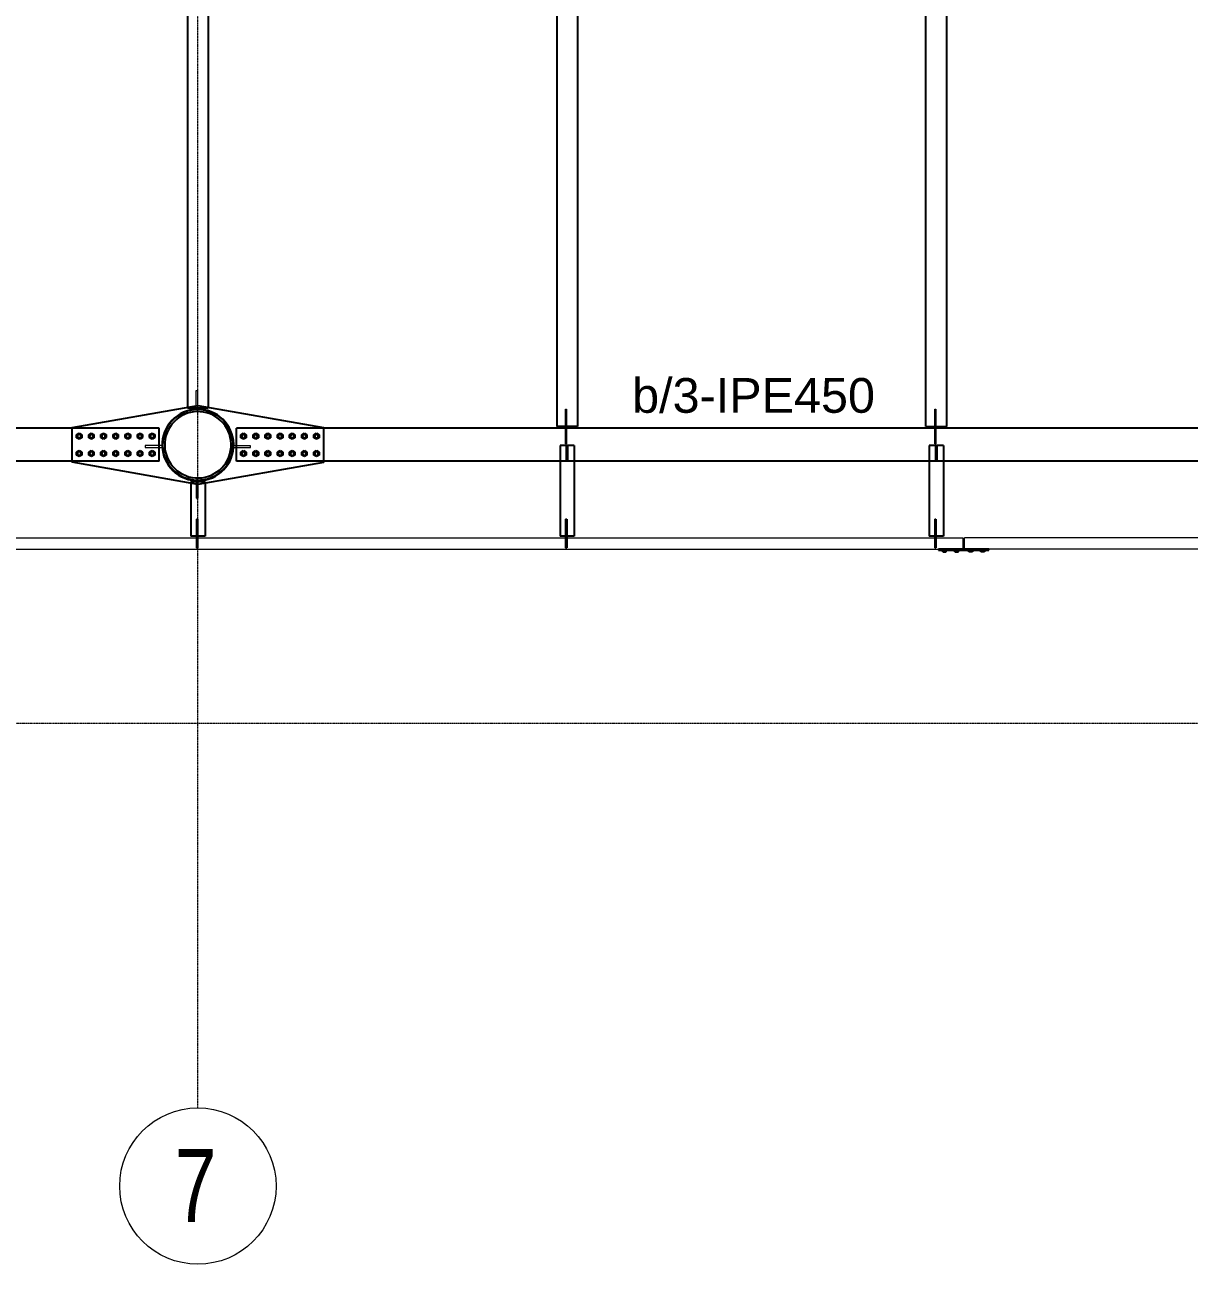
# Model space of a CAD drawing. Header units: millimetres. Extents: x -158 to 97215, y -53820 to 8373.
# Drawn here: x 15237 to 21939, y -53820 to -46683 of the extents above; entities that cross this region are included whole.
import ezdxf
from ezdxf.enums import TextEntityAlignment as Align

# ---------------------------------------------------------------- set-up
doc = ezdxf.new("R2010")
doc.units = ezdxf.units.MM
doc.header["$LTSCALE"] = 0.8
doc.linetypes.add('Grid Line', pattern=[3.33375, 1.905, -0.47625, 0.47625, -0.47625])
for name, color, linetype, lineweight in [('0-1', 7, 'Continuous', 5), ('E_COLUMNAS-1', 1, 'Continuous', 25), ('E_EJES', 8, 'Continuous', 9), ('E_EJES-1', 8, 'Grid Line', 9), ('E_TEXTO', 3, 'Continuous', 9), ('P-PLATINA', 6, 'Continuous', 15)]:
    doc.layers.add(name, color=color, linetype=linetype, lineweight=lineweight)
doc.layers.add('VIGAS', color=8, linetype='Continuous')
doc.styles.add('Swis721 LtCn BT', font='swisscl.ttf', dxfattribs={"height": 0.42})
doc.styles.add('VERDANA', font='arial.ttf')

# ---------------------------------------------------------------- blocks, each defined once
blk = doc.blocks.new('Grid - CNI_NOMBRE EJES-372759-_6_00m_N_E_-NIVEL-2 DOC')
at = {"layer": 'E_EJES'}
blk.add_circle((0, 0), 0.003, dxfattribs=at)

msp = doc.modelspace()

# ---------------------------------------------------------------- linework, layer by layer
at = {"color": 1, "linetype": 'Continuous'}
for centre, radius, start, end in [((15550.1, -49051.7), 11.5, 18.0268, 198.0268), ((15550.1, -49051.7), 11.5, 198.0268, 18.0268), ((15550.1, -49051.7), 10, 90.0268, 270.0268), ((15550.1, -49051.7), 10, 270.0268, 90.0268), ((15620.1, -49051.7), 11.5, 18.0268, 198.0268), ((15620.1, -49051.7), 11.5, 198.0268, 18.0268), ((15620.1, -49051.7), 10, 90.0268, 270.0268), ((15620.1, -49051.7), 10, 270.0268, 90.0268), ((15690.1, -49051.7), 11.5, 18.0268, 198.0268), ((15690.1, -49051.7), 11.5, 198.0268, 18.0268), ((15690.1, -49051.7), 10, 90.0268, 270.0268), ((15690.1, -49051.7), 10, 270.0268, 90.0268), ((15760.1, -49051.6), 11.5, 18.0268, 198.0268), ((15760.1, -49051.6), 11.5, 198.0268, 18.0268), ((15760.1, -49051.6), 10, 90.0268, 270.0268), ((15760.1, -49051.6), 10, 270.0268, 90.0268), ((15830.1, -49051.6), 11.5, 18.0268, 198.0268), ((15830.1, -49051.6), 11.5, 198.0268, 18.0268), ((15830.1, -49051.6), 10, 90.0268, 270.0268), ((15830.1, -49051.6), 10, 270.0268, 90.0268), ((15900.1, -49051.6), 11.5, 18.0268, 198.0268), ((15900.1, -49051.6), 11.5, 198.0268, 18.0268), ((15900.1, -49051.6), 10, 90.0268, 270.0268), ((15900.1, -49051.6), 10, 270.0268, 90.0268), ((15970.1, -49051.5), 11.5, 18.0268, 198.0268), ((15970.1, -49051.5), 11.5, 198.0268, 18.0268), ((15970.1, -49051.5), 10, 90.0268, 270.0268), ((15970.1, -49051.5), 10, 270.0268, 90.0268), ((16496.2, -49052.4), 11.5, 18.0268, 198.0268), ((16496.2, -49052.4), 11.5, 198.0268, 18.0268), ((16496.2, -49052.4), 10, 90.0268, 270.0268), ((16496.2, -49052.4), 10, 270.0268, 90.0268), ((16566.2, -49052.3), 11.5, 18.0268, 198.0268), ((16566.2, -49052.3), 11.5, 198.0268, 18.0268), ((16566.2, -49052.3), 10, 90.0268, 270.0268), ((16566.2, -49052.3), 10, 270.0268, 90.0268), ((16636.2, -49052.3), 11.5, 18.0268, 198.0268), ((16636.2, -49052.3), 11.5, 198.0268, 18.0268), ((16636.2, -49052.3), 10, 90.0268, 270.0268), ((16636.2, -49052.3), 10, 270.0268, 90.0268), ((16706.2, -49052.3), 11.5, 18.0268, 198.0268), ((16706.2, -49052.3), 11.5, 198.0268, 18.0268), ((16706.2, -49052.3), 10, 90.0268, 270.0268), ((16706.2, -49052.3), 10, 270.0268, 90.0268), ((16776.2, -49052.2), 11.5, 18.0268, 198.0268), ((16776.2, -49052.2), 11.5, 198.0268, 18.0268), ((16776.2, -49052.2), 10, 90.0268, 270.0268), ((16776.2, -49052.2), 10, 270.0268, 90.0268), ((16846.2, -49052.2), 11.5, 18.0268, 198.0268), ((16846.2, -49052.2), 11.5, 198.0268, 18.0268), ((16846.2, -49052.2), 10, 90.0268, 270.0268), ((16846.2, -49052.2), 10, 270.0268, 90.0268), ((16916.2, -49052.2), 11.5, 18.0268, 198.0268), ((16916.2, -49052.2), 11.5, 198.0268, 18.0268), ((16916.2, -49052.2), 10, 90.0268, 270.0268), ((16916.2, -49052.2), 10, 270.0268, 90.0268), ((15550.2, -49151.7), 11.5, 18.0268, 198.0268), ((15550.2, -49151.7), 11.5, 198.0268, 18.0268), ((15550.2, -49151.7), 10, 90.0268, 270.0268), ((15550.2, -49151.7), 10, 270.0268, 90.0268), ((15620.2, -49151.7), 11.5, 18.0268, 198.0268), ((15620.2, -49151.7), 11.5, 198.0268, 18.0268), ((15620.2, -49151.7), 10, 90.0268, 270.0268), ((15620.2, -49151.7), 10, 270.0268, 90.0268), ((15690.2, -49151.7), 11.5, 18.0268, 198.0268), ((15690.2, -49151.7), 11.5, 198.0268, 18.0268), ((15690.2, -49151.7), 10, 90.0268, 270.0268), ((15690.2, -49151.7), 10, 270.0268, 90.0268), ((15760.2, -49151.6), 11.5, 18.0268, 198.0268), ((15760.2, -49151.6), 11.5, 198.0268, 18.0268), ((15760.2, -49151.6), 10, 90.0268, 270.0268), ((15760.2, -49151.6), 10, 270.0268, 90.0268), ((15830.2, -49151.6), 11.5, 18.0268, 198.0268), ((15830.2, -49151.6), 11.5, 198.0268, 18.0268), ((15830.2, -49151.6), 10, 90.0268, 270.0268), ((15830.2, -49151.6), 10, 270.0268, 90.0268), ((15900.2, -49151.6), 11.5, 18.0268, 198.0268), ((15900.2, -49151.6), 11.5, 198.0268, 18.0268), ((15900.2, -49151.6), 10, 90.0268, 270.0268), ((15900.2, -49151.6), 10, 270.0268, 90.0268), ((15970.2, -49151.5), 11.5, 18.0268, 198.0268), ((15970.2, -49151.5), 11.5, 198.0268, 18.0268), ((15970.2, -49151.5), 10, 90.0268, 270.0268), ((15970.2, -49151.5), 10, 270.0268, 90.0268), ((16496.2, -49152.4), 11.5, 18.0268, 198.0268), ((16496.2, -49152.4), 11.5, 198.0268, 18.0268), ((16496.2, -49152.4), 10, 90.0268, 270.0268), ((16496.2, -49152.4), 10, 270.0268, 90.0268), ((16566.2, -49152.3), 11.5, 18.0268, 198.0268), ((16566.2, -49152.3), 11.5, 198.0268, 18.0268), ((16566.2, -49152.3), 10, 90.0268, 270.0268), ((16566.2, -49152.3), 10, 270.0268, 90.0268), ((16636.2, -49152.3), 11.5, 18.0268, 198.0268), ((16636.2, -49152.3), 11.5, 198.0268, 18.0268), ((16636.2, -49152.3), 10, 90.0268, 270.0268), ((16636.2, -49152.3), 10, 270.0268, 90.0268), ((16706.2, -49152.3), 11.5, 18.0268, 198.0268), ((16706.2, -49152.3), 11.5, 198.0268, 18.0268), ((16706.2, -49152.3), 10, 90.0268, 270.0268), ((16706.2, -49152.3), 10, 270.0268, 90.0268), ((16776.2, -49152.2), 11.5, 18.0268, 198.0268), ((16776.2, -49152.2), 11.5, 198.0268, 18.0268), ((16776.2, -49152.2), 10, 90.0268, 270.0268), ((16776.2, -49152.2), 10, 270.0268, 90.0268), ((16846.2, -49152.2), 11.5, 18.0268, 198.0268), ((16846.2, -49152.2), 11.5, 198.0268, 18.0268), ((16846.2, -49152.2), 10, 90.0268, 270.0268), ((16846.2, -49152.2), 10, 270.0268, 90.0268), ((16916.2, -49152.2), 11.5, 18.0268, 198.0268), ((16916.2, -49152.2), 11.5, 198.0268, 18.0268), ((16916.2, -49152.2), 10, 90.0268, 270.0268), ((16916.2, -49152.2), 10, 270.0268, 90.0268)]:
    msp.add_arc(centre, radius, start, end, dxfattribs=at)
at = {"layer": '0-1', "color": 8}
for p, q in [((8645.4, -49638.1), (20635.4, -49638.1)), ((20635.4, -49638.1), (20635.4, -49703.1)), ((20645.4, -49703.1), (20645.4, -49638.1)), ((24583.3, -49638.1), (20645.4, -49638.1)), ((8645.4, -49703.1), (20635.4, -49703.1)), ((24583.3, -49703.1), (20645.4, -49703.1))]:
    msp.add_line(p, q, dxfattribs=at)
at = {"layer": 'E_COLUMNAS-1'}
for centre, radius, start, end in [((16233.3, -49102.7), 206, 80, 260), ((16233.3, -49102.7), 206, 80, 260), ((16233.3, -49101.4), 203, 10, 190), ((16233.3, -49101.4), 191, 350, 170), ((16233.3, -49102.7), 206, 260, 80), ((16233.3, -49102.7), 206, 260, 80), ((16233.3, -49101.4), 203, 190, 10), ((16233.3, -49101.4), 191, 170, 350)]:
    msp.add_arc(centre, radius, start, end, dxfattribs=at)
at = {"layer": 'E_EJES-1'}
for p, q in [((16233.3, -52920), (16233.3, -22429.9)), ((2836.9, -50704.7), (96315.4, -50704.7))]:
    msp.add_line(p, q, dxfattribs=at)
at = {"layer": 'P-PLATINA'}
for p, q in [((18349.2, -49076.7), (18355.2, -49076.7)), ((20474.2, -49076.7), (20480.2, -49076.7))]:
    msp.add_line(p, q, dxfattribs=at)
for points in [[(16224.2, -48898.4), (16224.2, -48897.5), (16224.2, -48788.4), (16230.2, -48788.4), (16230.2, -48896.9), (16230.2, -48898.4)], [(18349.2, -49096.7), (18349.2, -49006.4), (18349.2, -48996.4), (18349.2, -48896.4), (18355.2, -48896.4), (18355.2, -48996.4), (18355.2, -49006.4), (18355.2, -49096.7)], [(20474.2, -48896.4), (20480.2, -48896.4), (20480.2, -48996.4), (20480.2, -49006.4), (20480.2, -49096.7), (20474.2, -49096.7), (20474.2, -49006.4), (20474.2, -48996.4)], [(16030.4, -49116.2), (16030.4, -49106.2), (16027.6, -49106.2), (15930.4, -49106.2), (15930.4, -49116.2), (16028.4, -49116.2)], [(16436.3, -49107.4), (16436.3, -49117.4), (16438, -49117.4), (16536.3, -49117.4), (16536.3, -49107.4), (16438.8, -49107.4)]]:
    msp.add_lwpolyline(points, close=True, dxfattribs=at)
at = {"layer": 'VIGAS'}
for p, q in [((16173.3, -42060.6), (16173.3, -48885.2)), ((16293.3, -42061), (16293.3, -48885.3)), ((18298.3, -42215.6), (18298.3, -48996.4)), ((18418.3, -42215.6), (18418.3, -48996.4)), ((20423.3, -48996.4), (20423.3, -42388.8)), ((20543.3, -48996.4), (20543.3, -42388.8)), ((15510.2, -49001.8), (16233.3, -48874.7)), ((15510.2, -49001.8), (16233.3, -48874.7)), ((16173.3, -48885.2), (16173.3, -48888.4)), ((16173.3, -48888.4), (16293.3, -48888.4)), ((16233.3, -48874.7), (16956.3, -49002.7)), ((16233.3, -48874.7), (16956.3, -49002.7)), ((16293.3, -48885.3), (16293.3, -48888.4)), ((15510.2, -49006.4), (8456.3, -49006.4)), ((15510.2, -49201.8), (15510.2, -49001.8)), ((15510.2, -49201.8), (15510.2, -49001.8)), ((16010.4, -49006.4), (15510.2, -49006.4)), ((16010.4, -49196.4), (16010.4, -49006.4)), ((16456.3, -49196.4), (16456.3, -49006.4)), ((16956.3, -49006.4), (16456.3, -49006.4)), ((16956.3, -49002.7), (16956.3, -49202.6)), ((16956.3, -49002.7), (16956.3, -49202.6)), ((24074.1, -49006.4), (16956.3, -49006.4)), ((18418.3, -48996.4), (18298.3, -48996.4)), ((18349.2, -48996.4), (18355.2, -48996.4)), ((18349.2, -49006.4), (18355.2, -49006.4)), ((20423.3, -48996.4), (20543.3, -48996.4)), ((20474.2, -48996.4), (20480.2, -48996.4)), ((20474.2, -49006.4), (20480.2, -49006.4)), ((15535.1, -49043.1), (15550.1, -49034.4)), ((15535.1, -49060.4), (15535.1, -49043.1)), ((15550.1, -49069.1), (15535.1, -49060.4)), ((15550.1, -49034.4), (15565.1, -49043.1)), ((15565.1, -49060.4), (15550.1, -49069.1)), ((15565.1, -49043.1), (15565.1, -49060.4)), ((15605.1, -49043.1), (15620.1, -49034.4)), ((15605.1, -49060.4), (15605.1, -49043.1)), ((15620.1, -49069), (15605.1, -49060.4)), ((15620.1, -49034.4), (15635.1, -49043)), ((15635.1, -49060.4), (15620.1, -49069)), ((15635.1, -49043), (15635.1, -49060.4)), ((15675.1, -49043), (15690.1, -49034.4)), ((15675.1, -49060.3), (15675.1, -49043)), ((15690.1, -49069), (15675.1, -49060.3)), ((15690.1, -49034.4), (15705.1, -49043)), ((15705.1, -49060.3), (15690.1, -49069)), ((15705.1, -49043), (15705.1, -49060.3)), ((15745.1, -49043), (15760.1, -49034.3)), ((15745.1, -49060.3), (15745.1, -49043)), ((15760.1, -49069), (15745.1, -49060.3)), ((15760.1, -49034.3), (15775.1, -49043)), ((15775.1, -49060.3), (15760.1, -49069)), ((15775.1, -49043), (15775.1, -49060.3)), ((15815.1, -49043), (15830.1, -49034.3)), ((15815.1, -49060.3), (15815.1, -49043)), ((15830.1, -49068.9), (15815.1, -49060.3)), ((15830.1, -49034.3), (15845.1, -49042.9)), ((15845.1, -49060.3), (15830.1, -49068.9)), ((15845.1, -49042.9), (15845.1, -49060.3)), ((15885.1, -49042.9), (15900.1, -49034.3)), ((15885.1, -49060.2), (15885.1, -49042.9)), ((15900.1, -49068.9), (15885.1, -49060.2)), ((15900.1, -49034.3), (15915.1, -49042.9)), ((15915.1, -49060.2), (15900.1, -49068.9)), ((15915.1, -49042.9), (15915.1, -49060.2)), ((15955.1, -49042.9), (15970.1, -49034.2)), ((15955.1, -49060.2), (15955.1, -49042.9)), ((15970.1, -49068.9), (15955.1, -49060.2)), ((15970.1, -49034.2), (15985.1, -49042.9)), ((15985.1, -49060.2), (15970.1, -49068.9)), ((15985.1, -49042.9), (15985.1, -49060.2)), ((16481.2, -49043.7), (16496.2, -49035)), ((16481.2, -49061), (16481.2, -49043.7)), ((16496.2, -49069.7), (16481.2, -49061)), ((16496.2, -49035), (16511.2, -49043.7)), ((16511.2, -49061), (16496.2, -49069.7)), ((16511.2, -49043.7), (16511.2, -49061)), ((16551.2, -49043.7), (16566.2, -49035)), ((16551.2, -49061), (16551.2, -49043.7)), ((16566.2, -49069.6), (16551.2, -49061)), ((16566.2, -49035), (16581.2, -49043.7)), ((16581.2, -49061), (16566.2, -49069.6)), ((16581.2, -49043.7), (16581.2, -49061)), ((16621.2, -49043.6), (16636.2, -49035)), ((16621.2, -49061), (16621.2, -49043.6)), ((16636.2, -49069.6), (16621.2, -49061)), ((16636.2, -49035), (16651.2, -49043.6)), ((16651.2, -49060.9), (16636.2, -49069.6)), ((16651.2, -49043.6), (16651.2, -49060.9)), ((16691.2, -49043.6), (16706.2, -49034.9)), ((16691.2, -49060.9), (16691.2, -49043.6)), ((16706.2, -49069.6), (16691.2, -49060.9)), ((16706.2, -49034.9), (16721.2, -49043.6)), ((16721.2, -49060.9), (16706.2, -49069.6)), ((16721.2, -49043.6), (16721.2, -49060.9)), ((16761.2, -49043.6), (16776.2, -49034.9)), ((16761.2, -49060.9), (16761.2, -49043.6)), ((16776.2, -49069.5), (16761.2, -49060.9)), ((16776.2, -49034.9), (16791.2, -49043.6)), ((16791.2, -49060.9), (16776.2, -49069.5)), ((16791.2, -49043.6), (16791.2, -49060.9)), ((16831.2, -49043.5), (16846.2, -49034.9)), ((16831.2, -49060.9), (16831.2, -49043.5)), ((16846.2, -49069.5), (16831.2, -49060.9)), ((16846.2, -49034.9), (16861.2, -49043.5)), ((16861.2, -49060.8), (16846.2, -49069.5)), ((16861.2, -49043.5), (16861.2, -49060.8)), ((16901.2, -49043.5), (16916.2, -49034.8)), ((16901.2, -49060.8), (16901.2, -49043.5)), ((16916.2, -49069.5), (16901.2, -49060.8)), ((16916.2, -49034.8), (16931.2, -49043.5)), ((16931.2, -49060.8), (16916.2, -49069.5)), ((16931.2, -49043.5), (16931.2, -49060.8)), ((15535.2, -49143.1), (15550.2, -49134.4)), ((15535.2, -49160.4), (15535.2, -49143.1)), ((15550.2, -49169.1), (15535.2, -49160.4)), ((15550.2, -49134.4), (15565.2, -49143.1)), ((15565.2, -49160.4), (15550.2, -49169.1)), ((15565.2, -49143.1), (15565.2, -49160.4)), ((15605.2, -49143.1), (15620.2, -49134.4)), ((15605.2, -49160.4), (15605.2, -49143.1)), ((15620.2, -49169), (15605.2, -49160.4)), ((15620.2, -49134.4), (15635.2, -49143)), ((15635.2, -49160.4), (15620.2, -49169)), ((15635.2, -49143), (15635.2, -49160.4)), ((15675.2, -49143), (15690.2, -49134.4)), ((15675.2, -49160.3), (15675.2, -49143)), ((15690.2, -49169), (15675.2, -49160.3)), ((15690.2, -49134.4), (15705.2, -49143)), ((15705.2, -49160.3), (15690.2, -49169)), ((15705.2, -49143), (15705.2, -49160.3)), ((15745.2, -49143), (15760.2, -49134.3)), ((15745.2, -49160.3), (15745.2, -49143)), ((15760.2, -49169), (15745.2, -49160.3)), ((15760.2, -49134.3), (15775.2, -49143)), ((15775.2, -49160.3), (15760.2, -49169)), ((15775.2, -49143), (15775.2, -49160.3)), ((15815.2, -49143), (15830.2, -49134.3)), ((15815.2, -49160.3), (15815.2, -49143)), ((15830.2, -49168.9), (15815.2, -49160.3)), ((15830.2, -49134.3), (15845.2, -49142.9)), ((15845.2, -49160.3), (15830.2, -49168.9)), ((15845.2, -49142.9), (15845.2, -49160.3)), ((15885.2, -49142.9), (15900.2, -49134.3)), ((15885.2, -49160.2), (15885.2, -49142.9)), ((15900.2, -49168.9), (15885.2, -49160.2)), ((15900.2, -49134.3), (15915.2, -49142.9)), ((15915.2, -49160.2), (15900.2, -49168.9)), ((15915.2, -49142.9), (15915.2, -49160.2)), ((15955.2, -49142.9), (15970.2, -49134.2)), ((15955.2, -49160.2), (15955.2, -49142.9)), ((15970.2, -49168.9), (15955.2, -49160.2)), ((15970.2, -49134.2), (15985.2, -49142.9)), ((15985.2, -49160.2), (15970.2, -49168.9)), ((15985.2, -49142.9), (15985.2, -49160.2)), ((16481.2, -49143.7), (16496.2, -49135)), ((16481.2, -49161), (16481.2, -49143.7)), ((16496.3, -49169.7), (16481.2, -49161)), ((16496.2, -49135), (16511.2, -49143.7)), ((16511.2, -49161), (16496.3, -49169.7)), ((16511.2, -49143.7), (16511.2, -49161)), ((16551.2, -49143.7), (16566.2, -49135)), ((16551.2, -49161), (16551.2, -49143.7)), ((16566.3, -49169.6), (16551.2, -49161)), ((16566.2, -49135), (16581.2, -49143.7)), ((16581.2, -49161), (16566.3, -49169.6)), ((16581.2, -49143.7), (16581.2, -49161)), ((16621.2, -49143.6), (16636.2, -49135)), ((16621.2, -49161), (16621.2, -49143.6)), ((16636.3, -49169.6), (16621.2, -49161)), ((16636.2, -49135), (16651.2, -49143.6)), ((16651.2, -49160.9), (16636.3, -49169.6)), ((16651.2, -49143.6), (16651.2, -49160.9)), ((16691.2, -49143.6), (16706.2, -49134.9)), ((16691.2, -49160.9), (16691.2, -49143.6)), ((16706.3, -49169.6), (16691.2, -49160.9)), ((16706.2, -49134.9), (16721.2, -49143.6)), ((16721.2, -49160.9), (16706.3, -49169.6)), ((16721.2, -49143.6), (16721.2, -49160.9)), ((16761.2, -49143.6), (16776.2, -49134.9)), ((16761.2, -49160.9), (16761.2, -49143.6)), ((16776.3, -49169.5), (16761.2, -49160.9)), ((16776.2, -49134.9), (16791.2, -49143.6)), ((16791.2, -49160.9), (16776.3, -49169.5)), ((16791.2, -49143.6), (16791.2, -49160.9)), ((16831.2, -49143.5), (16846.2, -49134.9)), ((16831.2, -49160.9), (16831.2, -49143.5)), ((16846.3, -49169.5), (16831.2, -49160.9)), ((16846.2, -49134.9), (16861.2, -49143.5)), ((16861.2, -49160.8), (16846.3, -49169.5)), ((16861.2, -49143.5), (16861.2, -49160.8)), ((16901.2, -49143.5), (16916.2, -49134.8)), ((16901.2, -49160.8), (16901.2, -49143.5)), ((16916.3, -49169.5), (16901.2, -49160.8)), ((16916.2, -49134.8), (16931.2, -49143.5)), ((16931.2, -49160.8), (16916.3, -49169.5)), ((16931.2, -49143.5), (16931.2, -49160.8)), ((18399.5, -49106.1), (18317.5, -49106.1)), ((18317.5, -49106.1), (18317.5, -49196.4)), ((18355.5, -49196.1), (18355.5, -49106.1)), ((18355.5, -49106.1), (18361.5, -49106.1)), ((18355.5, -49196.1), (18355.5, -49106.1)), ((18355.5, -49106.1), (18361.5, -49106.1)), ((18355.5, -49126.1), (18361.5, -49126.1)), ((18361.5, -49106.1), (18361.5, -49196.1)), ((18361.5, -49106.1), (18361.5, -49196.1)), ((18399.5, -49106.1), (18399.5, -49196.4)), ((20524.5, -49106.1), (20442.5, -49106.1)), ((20442.5, -49106.1), (20442.5, -49196.4)), ((20480.5, -49196.1), (20480.5, -49106.1)), ((20480.5, -49106.1), (20486.5, -49106.1)), ((20480.5, -49196.1), (20480.5, -49106.1)), ((20480.5, -49106.1), (20486.5, -49106.1)), ((20480.5, -49126.1), (20486.5, -49126.1)), ((20486.5, -49106.1), (20486.5, -49196.1)), ((20486.5, -49106.1), (20486.5, -49196.1)), ((20524.5, -49106.1), (20524.5, -49196.4)), ((15510.2, -49196.4), (8456.3, -49196.4)), ((16010.4, -49196.4), (15510.2, -49196.4)), ((16233.5, -49330.7), (15510.2, -49201.8)), ((16233.5, -49330.7), (15510.2, -49201.8)), ((16956.3, -49202.6), (16233.5, -49330.7)), ((16956.3, -49202.6), (16233.5, -49330.7)), ((16956.3, -49196.4), (16456.3, -49196.4)), ((24573.9, -49196.4), (16956.3, -49196.4)), ((18317.5, -49196.4), (18317.5, -49628.1)), ((18361.5, -49196.1), (18355.5, -49196.1)), ((18361.5, -49196.1), (18355.5, -49196.1)), ((18399.5, -49196.4), (18399.5, -49628.1)), ((20442.5, -49196.4), (20442.5, -49628.1)), ((20486.5, -49196.1), (20480.5, -49196.1)), ((20486.5, -49196.1), (20480.5, -49196.1)), ((20524.5, -49196.4), (20524.5, -49628.1)), ((16274.3, -49314.4), (16192.3, -49314.4)), ((16192.3, -49314.4), (16192.3, -49323.3)), ((16230.8, -49304.4), (16224.8, -49304.4)), ((16224.8, -49304.4), (16224.8, -49307.9)), ((16224.8, -49307.9), (16224.8, -49409.4)), ((16230.8, -49304.4), (16230.8, -49308.4)), ((16230.8, -49308.4), (16230.8, -49409.4)), ((16274.3, -49314.4), (16274.3, -49323.4)), ((16192.3, -49323.3), (16192.5, -49628.1)), ((16274.3, -49323.4), (16274.5, -49628.1)), ((16224.8, -49409.4), (16230.8, -49409.4)), ((16225, -49530.6), (16225, -49628.1)), ((16225, -49530.6), (16231, -49530.6)), ((16231, -49530.6), (16231, -49628.1)), ((18350, -49530.6), (18350, -49628.1)), ((18350, -49530.6), (18356, -49530.6)), ((18356, -49530.6), (18356, -49628.1)), ((20475, -49530.6), (20475, -49628.1)), ((20475, -49530.6), (20481, -49530.6)), ((20481, -49530.6), (20481, -49628.1)), ((16225, -49545.6), (16231, -49545.6)), ((18350, -49545.6), (18356, -49545.6)), ((20475, -49545.6), (20481, -49545.6)), ((16274.5, -49628.1), (16192.5, -49628.1)), ((16225, -49625.6), (16231, -49625.6)), ((16225, -49628.1), (16225, -49638.1)), ((16225, -49638.1), (16225, -49695.6)), ((16225, -49638.1), (16231, -49638.1)), ((16231, -49628.1), (16231, -49638.1)), ((16231, -49638.1), (16231, -49695.6)), ((18399.5, -49628.1), (18317.5, -49628.1)), ((18350, -49625.6), (18356, -49625.6)), ((18350, -49628.1), (18350, -49638.1)), ((18350, -49638.1), (18350, -49695.6)), ((18350, -49638.1), (18356, -49638.1)), ((18356, -49628.1), (18356, -49638.1)), ((18356, -49638.1), (18356, -49695.6)), ((20524.5, -49628.1), (20442.5, -49628.1)), ((20475, -49625.6), (20481, -49625.6)), ((20475, -49628.1), (20475, -49638.1)), ((20475, -49638.1), (20475, -49695.6)), ((20475, -49638.1), (20481, -49638.1)), ((20481, -49628.1), (20481, -49638.1)), ((20481, -49638.1), (20481, -49695.6)), ((16225, -49685.6), (16231, -49685.6)), ((16225, -49695.6), (16231, -49695.6)), ((18350, -49685.6), (18356, -49685.6)), ((18350, -49695.6), (18356, -49695.6)), ((20475, -49685.6), (20481, -49685.6)), ((20475, -49695.6), (20481, -49695.6)), ((20495.4, -49703.1), (20495.4, -49709.1)), ((20635.4, -49703.1), (20495.4, -49703.1)), ((20495.4, -49709.1), (20785.4, -49709.1)), ((20520, -49717), (20520, -49709.1)), ((20520, -49717), (20540.8, -49717)), ((20525.2, -49717), (20525.2, -49709.1)), ((20535.6, -49717), (20535.6, -49709.1)), ((20540.8, -49717), (20540.8, -49709.1)), ((20590, -49717), (20590, -49709.1)), ((20590, -49717), (20610.8, -49717)), ((20595.2, -49717), (20595.2, -49709.1)), ((20605.6, -49717), (20605.6, -49709.1)), ((20610.8, -49717), (20610.8, -49709.1)), ((20645.4, -49703.1), (20635.4, -49703.1)), ((20785.4, -49703.1), (20645.4, -49703.1)), ((20670, -49717), (20670, -49709.1)), ((20690.8, -49717), (20670, -49717)), ((20675.2, -49717), (20675.2, -49709.1)), ((20685.6, -49717), (20685.6, -49709.1)), ((20690.8, -49709.1), (20690.8, -49717)), ((20740, -49717), (20740, -49709.1)), ((20760.8, -49717), (20740, -49717)), ((20745.2, -49717), (20745.2, -49709.1)), ((20755.6, -49717), (20755.6, -49709.1)), ((20760.8, -49709.1), (20760.8, -49717)), ((20785.4, -49709.1), (20785.4, -49703.1))]:
    msp.add_line(p, q, dxfattribs=at)

# ---------------------------------------------------------------- block references
at = {"layer": 'E_EJES', "xscale": 149999.9999999999, "yscale": 149999.9999999999, "zscale": 149999.9999999999}
msp.add_blockref('Grid - CNI_NOMBRE EJES-372759-_6_00m_N_E_-NIVEL-2 DOC', (16233.3, -53370), dxfattribs=at)

# ---------------------------------------------------------------- texts
at = {"layer": 'E_EJES', "insert": (16099.6, -53157.4), "char_height": 420, "width": 312.658, "attachment_point": 1, "style": 'Swis721 LtCn BT'}
msp.add_mtext('7', dxfattribs=at)
at = {"layer": 'E_TEXTO', "style": 'VERDANA'}
msp.add_text('b/3-IPE450', height=200, dxfattribs=at).set_placement((19431.4, -48917.1), align=Align.CENTER)

doc.saveas('drawing.dxf')
